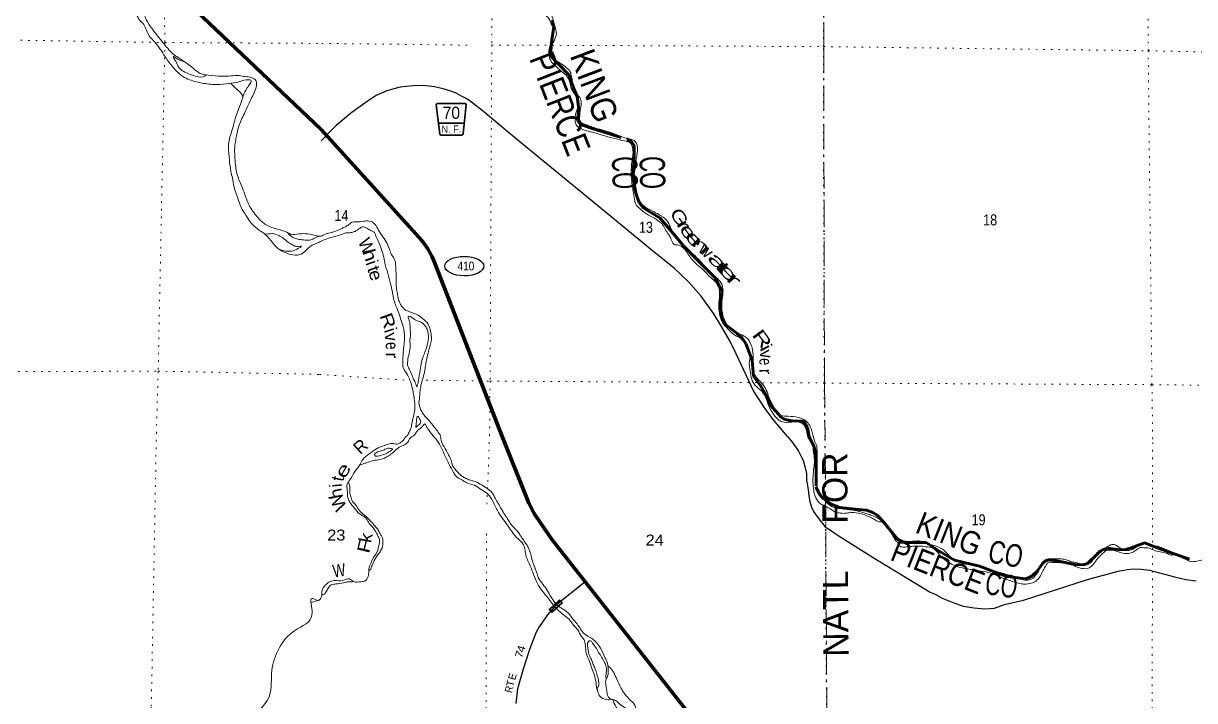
# Model space of a CAD drawing. Header units: feet. Extents: x -252966 to 4, y -183309 to 1368.
# Drawn here: x -161025 to -142467, y -141203 to -130465 of the extents above; entities that cross this region are included whole.
import ezdxf
from ezdxf.enums import TextEntityAlignment as Align

# ---------------------------------------------------------------- set-up
doc = ezdxf.new("R2010")
doc.units = ezdxf.units.FT
doc.header["$LTSCALE"] = 80
for name, pattern in [('DOT_DASHED', [7.7, 5, -1.2, 0.3, -1.2]), ('DOTTED', [1.5, 0.3, -1.2]), ('LONG_DASH_SHORT_DASH', [9.9, 6, -1.2, 1.5, -1.2])]:
    doc.linetypes.add(name, pattern=pattern)
for name, color, linetype, lineweight in [('11', 7, 'LONG_DASH_SHORT_DASH', 60), ('17', 7, 'Continuous', 25), ('23', 7, 'Continuous', 70), ('29', 7, 'Continuous', 25), ('30', 7, 'Continuous', 35), ('31', 7, 'Continuous', 13), ('39', 7, 'Continuous', 13), ('41', 7, 'Continuous', 13), ('44', 7, 'DOT_DASHED', 13), ('6', 7, 'DOTTED', 25), ('7', 7, 'DOTTED', 13)]:
    doc.layers.add(name, color=color, linetype=linetype, lineweight=lineweight)
doc.layers.add('12', color=7, linetype='Continuous')

msp = doc.modelspace()

# ---------------------------------------------------------------- linework, layer by layer
at = {"layer": '11'}
for points in [[(-152644.07, -130411.45), (-152618.13, -130512.2), (-152657.01, -130765.96), (-152673.66, -130979.48), (-152551.3, -131106.74), (-152378.78, -131286.51), (-152312.9, -131476.08), (-152250.94, -131625.33), (-152225.31, -131822.85), (-152243.88, -132002.11), (-152208.78, -132050.55), (-152165.63, -132076.87), (-152014.92, -132133.68), (-151456.18, -132302.4), (-151390.4, -132338.7), (-151345.81, -132399.41), (-151346.21, -132552.53), (-151365.16, -132876.86), (-151337.56, -133092.51), (-151306.02, -133205.83), (-151267.72, -133306.26), (-151198.87, -133388.1), (-151107.18, -133449.74), (-151107.18, -133449.74), (-150934.46, -133550.94), (-150776.05, -133738.74), (-150571.52, -133985.08), (-150328.8, -134235.56), (-150074, -134486.08), (-149959.92, -134703.98), (-149982.74, -134971.88), (-149966.63, -135098.22), (-149904.99, -135236.02), (-149716.3, -135383.6), (-149637.13, -135457.4), (-149575.91, -135543.14), (-149478.03, -135803.31), (-149456.57, -136057.23), (-149340.32, -136216.7), (-149272.25, -136335.76), (-149192.26, -136515.29), (-149019.79, -136711.18), (-148981.5, -136735.31), (-148930.6, -136751.4), (-148840.92, -136768.07), (-148682.03, -136772.53), (-148657.36, -136782.22), (-148641.29, -136799.64), (-148619.84, -136837.16), (-148593.86, -136899.69), (-148572.54, -137020.16)], [(-148572.54, -137020.16), (-148502.45, -137169.13), (-148476.87, -137244.96), (-148464.63, -137316.91), (-148465.72, -137815.96), (-148411.91, -137929.37), (-148352.88, -137996.19), (-148209.17, -138092.84), (-148088.8, -138143.73), (-147788.07, -138171.01)], [(-147788.07, -138171.01), (-147664.64, -138182.2), (-147563.57, -138218.89), (-147488.77, -138270.09), (-147408.88, -138355.82), (-147176.42, -138643.91), (-147092.15, -138684.67), (-147013.95, -138693.84), (-146722.25, -138698.78), (-146516.37, -138831.65), (-146270.37, -138977), (-145874.98, -139073.54), (-145456.07, -139230.68), (-145154.66, -139269.94), (-145096.28, -139255.83), (-145041.17, -139226.29), (-144954.2, -139147.18), (-144878.57, -139031.23), (-144828.59, -138986.01), (-144773.33, -138971.92), (-144624.62, -138989.51), (-144365.6, -139042.42), (-144248.93, -139050.01), (-144170.32, -139032.31), (-144001.67, -138871), (-143926.12, -138813.67), (-143843.83, -138784.05), (-143659.01, -138812.06), (-143561.99, -138809.73), (-143469.56, -138781.77), (-143259.48, -138701.37), (-142998.95, -138802.6), (-142455.63, -138993.19)]]:
    msp.add_lwpolyline(points, dxfattribs=at)
at = {"layer": '17'}
msp.add_ellipse((-154039.19, -134313.24), major_axis=(309.24, -1), ratio=0.500121, dxfattribs=at)
at = {"layer": '23'}
for points in [[(-164332.62, -124526.15), (-156306.06, -132148.68)], [(-156306.06, -132148.68), (-154754.97, -133859.05), (-154695.41, -133926.2), (-154618.66, -134038.73), (-154553.43, -134154.04), (-154518.61, -134238.46), (-153447.17, -136987.78)], [(-153447.17, -136987.78), (-153018.72, -138072.14), (-152932.11, -138237.58), (-152811.96, -138418.25), (-152647.35, -138651.32), (-148716.7, -143651.23)]]:
    msp.add_lwpolyline(points, dxfattribs=at)
at = {"layer": '29'}
for points in [[(-148913.01, -137017.93), (-149028.09, -136885.37), (-149143.3, -136743.59), (-149289.47, -136550.71), (-149456.11, -136288.86), (-149731.68, -135704.13), (-149829.26, -135496.33), (-149962.57, -135269.52), (-150082.43, -135069.23), (-150284.85, -134790.39), (-150488.45, -134561.87), (-150708.5, -134349.05), (-151059.49, -134064.56), (-151538.56, -133672.22), (-152102.33, -133207.31), (-153153.15, -132347.85), (-153728.59, -131866.55), (-153923.95, -131714.76), (-154010.99, -131656.24), (-154084.4, -131616.18), (-154165.75, -131571.9), (-154253.36, -131537.53), (-154371.1, -131502.43), (-154512.99, -131468.75), (-154687.34, -131448.37), (-154854.24, -131452.34), (-155053.74, -131475.65), (-155155.41, -131501.14), (-155264.87, -131534.84), (-155353.29, -131570.65), (-155432.7, -131609.37), (-155577.63, -131704.5), (-155760.09, -131837.09), (-155839.37, -131895.46), (-155941.84, -131979.55), (-156068.93, -132085.19), (-156165.66, -132181.5), (-156307.28, -132324.96)], [(-148913.01, -137017.93), (-148835.77, -137111.01), (-148741.74, -137248.9), (-148698.3, -137334.83), (-148668, -137392.16), (-148643.11, -137491.56), (-148618.61, -137603.02), (-148614.07, -137709.81), (-148590.75, -137857.45), (-148579.92, -137956.39), (-148562.8, -138047.5), (-148535.56, -138136.92), (-148503.59, -138204.36), (-148434.29, -138299.19), (-148384.29, -138369.24), (-148318.42, -138445.84), (-148218.07, -138513.52), (-148115.77, -138583.27), (-147518.67, -138958.98), (-146996.2, -139279.93), (-146656.96, -139484.21), (-146579.59, -139516.93), (-146465.04, -139581.05), (-146308.16, -139642.53), (-146135.21, -139704.54), (-145959.19, -139734.46), (-145796.65, -139745.83), (-145639.47, -139736.9), (-145478.64, -139677.79), (-145178.71, -139609.16), (-144162.31, -139282.35), (-143679.25, -139149.31), (-143537.62, -139123.78), (-143434.69, -139113.07), (-143314.27, -139121.04), (-143182.06, -139137.45), (-142785.27, -139243.02), (-142603.49, -139281.18), (-142443.36, -139304.54)], [(-152122.55, -139318.88), (-152498.31, -139620.55), (-152614.19, -139719.36), (-152722.82, -139842.56), (-152853.72, -140031.41), (-152898.27, -140117.52), (-153006.44, -140394.6), (-153107.08, -140703.16), (-153193.78, -141016.2), (-153221.53, -141248.68)]]:
    msp.add_lwpolyline(points, dxfattribs=at)
at = {"layer": '30'}
msp.add_line((-154442.53, -132046.55), (-154037.46, -132046.55), dxfattribs=at)
msp.add_lwpolyline([(-154396.68, -132237.1), (-154415.66, -132234.99), (-154426.9, -132215.3), (-154482.43, -131754.64), (-154476.81, -131743.39), (-154462.75, -131734.95), (-154021.35, -131736.36), (-154014.32, -131740.58), (-154007.29, -131756.05), (-154054.39, -132209.67), (-154063.53, -132228.66), (-154074.06, -132237.81)], close=True, dxfattribs=at)
at = {"layer": '31'}
for p, q in [((-152482.73, -139654.12), (-152650.13, -139807.8)), ((-152650.13, -139807.8), (-152696.23, -139757.58))]:
    msp.add_line(p, q, dxfattribs=at)
msp.add_lwpolyline([(-152696.23, -139757.58), (-152528.83, -139603.9), (-152482.73, -139654.12)], dxfattribs=at)
msp.add_lwpolyline([(-152684.92, -139758.06), (-152529.3, -139615.2), (-152494.03, -139653.63), (-152649.65, -139796.49)], close=True, dxfattribs=at)
at = {"layer": '39'}
msp.add_line((-156357.46, -139617.36), (-156464.39, -139645.25), dxfattribs=at)
for points in [[(-164193.3, -124603.8), (-164303.91, -124603.49), (-164420.03, -124576.89), (-164518.02, -124548.66), (-164564.26, -124547.69), (-164588.58, -124557.25), (-164550.37, -124656.72), (-164504.07, -124754.34), (-164464.57, -124890.09), (-164435.57, -125047.76), (-164358.61, -125220.54), (-164302.13, -125312.34), (-164201.23, -125395), (-164058.63, -125504.71), (-163928.82, -125650.41), (-163874.32, -125740.15), (-163807.91, -125838.2), (-163729.12, -125920.4), (-163638.59, -126018.95), (-163560.2, -126121.28), (-163499.46, -126201.08), (-163443.36, -126311), (-163394.96, -126404.64), (-163336.88, -126516.61), (-163267.23, -126652.99), (-163228.65, -126734.34), (-163187.85, -126805.68), (-163089.48, -126914.46), (-162997.31, -127031.18), (-162915.26, -127151.7), (-162795.39, -127291.15), (-162665.1, -127412.68), (-162584.78, -127519.08), (-162527.94, -127592.76), (-162397.61, -127712.29), (-162239.66, -127858.57), (-162102.02, -128014.5), (-161995.65, -128125.47), (-161928.67, -128195.33), (-161872.28, -128291.16), (-161778.18, -128411.94), (-161631.21, -128604.31), (-161519.79, -128763.71), (-161449.93, -128890.02), (-161348.47, -129045.19), (-161267.67, -129127.43), (-161126.29, -129297.53), (-160980.69, -129457.65), (-160874.07, -129556.54), (-160795.99, -129574.28), (-160668.8, -129550.77), (-160527.75, -129537.62), (-160282.19, -129528.68), (-160129.76, -129550), (-159899.49, -129601.14), (-159750.05, -129670.73), (-159605.04, -129760.36), (-159466.7, -129882.06), (-159385.74, -129956.25), (-159320.37, -130005.95), (-159232.46, -130134.66), (-159148.41, -130255.23), (-159107.61, -130326.56), (-159079.04, -130405.69), (-158989.28, -130542.49), (-158901.16, -130661.13), (-158804.97, -130777.93), (-158738.24, -130859.87), (-158655.51, -130946.18), (-158570.24, -131006.37), (-158445.24, -131091.55), (-158360.01, -131153.74), (-158215.36, -131261.49), (-158095.18, -131286.16), (-157880.31, -131302.75), (-157737.41, -131297.69), (-157606.56, -131292.38), (-157504.32, -131308.62), (-157410.07, -131322.68), (-157340.64, -131370.45), (-157341.03, -131489.25), (-157427.39, -131682.76), (-157511.51, -131864.24), (-157606.37, -132079.73), (-157652.37, -132266.03), (-157675.88, -132434.69), (-157670.1, -132646.24), (-157632.55, -132878.6), (-157554.02, -133073.56), (-157448.93, -133347.61), (-157321.95, -133533.51)], [(-163385.03, -126610.24), (-163304.76, -126718.65), (-163265.89, -126785.92), (-163189.68, -126896.25), (-163168.74, -126955.09), (-163118.79, -127070.92), (-163058.7, -127182.93), (-162963.19, -127333.94), (-162874.39, -127418.36), (-162705.82, -127536.68), (-162549.43, -127660.78), (-162379.09, -127791.21), (-162249.69, -127957.03), (-162089.73, -128103.36), (-161993.21, -128204.05), (-161950.2, -128265.36), (-161898.31, -128385.26), (-161790.75, -128536.52), (-161696.72, -128661.33), (-161622.48, -128769.61), (-161520.58, -128902.63), (-161446.33, -129010.92), (-161391.46, -129082.54), (-161318.34, -129146.5), (-161226.16, -129263.21), (-161135.51, -129355.73), (-161049.04, -129456.21), (-160962.13, -129534.55), (-160888.71, -129584.42), (-160811.2, -129630.35), (-160695.12, -129658.96), (-160581.73, -129621.07), (-160456.63, -129601.54), (-160297.73, -129600.84), (-160141.28, -129622.25), (-160003.08, -129651.33), (-159779.34, -129726.5), (-159600.22, -129820.87), (-159505.31, -129901.39), (-159444.61, -129983.21), (-159389.03, -130119.29), (-159325, -130235.41), (-159222.61, -130344.28), (-159158.18, -130440.28), (-159152.22, -130444.43), (-159055.24, -130621.65), (-158939.55, -130769.06), (-158837.64, -130902.09), (-158759.62, -131022.53), (-158636.14, -131182.19), (-158495.87, -131307.96), (-158286.36, -131390.89), (-158051.83, -131430.04), (-157963.41, -131433.91), (-157759.91, -131416.03), (-157626.77, -131396.67), (-157493.27, -131359.19), (-157422.99, -131364.7), (-157483.93, -131494.31), (-157566.32, -131689.92), (-157649.28, -131913.71), (-157716.44, -132151.92), (-157775.35, -132380.24), (-157769.95, -132511.25), (-157750.21, -132729.13), (-157708.32, -132945.47), (-157675.26, -133101.22), (-157627.72, -133237.13), (-157574.35, -133383.23), (-157498.51, -133511.69), (-157428.2, -133615.86), (-157347.4, -133698.1), (-157248.3, -133770.65), (-157186.87, -133816.24), (-157066.95, -133953.67), (-156978.23, -134042.12), (-156862.84, -134104.95), (-156716.73, -134140.24), (-156646.16, -134131.65), (-156568.79, -134084.94), (-156488.8, -134008.09), (-156407.45, -133963.48), (-156328.27, -133926.88), (-156318.27, -133921.32)], [(-156272.22, -127232.61), (-156259.82, -127237.34), (-156234.29, -127244.29), (-156177.14, -127262.04), (-156104.73, -127259.54), (-156056.29, -127250.48), (-156003.72, -127235.47), (-155949.43, -127234.59), (-155901.71, -127259.77), (-155860.94, -127329.12), (-155828.34, -127404.33), (-155796.02, -127493.65), (-155767.52, -127572.81), (-155729.47, -127676.35), (-155696.66, -127741.5), (-155619.31, -127791.47), (-155443.88, -127861.63), (-155316.04, -127900.57), (-155180.17, -127939.69), (-155113.95, -127945.1), (-155060.16, -127968.39), (-155026.3, -127983.2), (-155015.04, -128021.72), (-155020.44, -128088.08), (-155040.24, -128170.26), (-155059.42, -128222.23), (-155101.36, -128305.96), (-155119.24, -128392.2), (-155120.71, -128462.68), (-155111.96, -128525.31), (-155085.26, -128594.36), (-155056.25, -128649.36), (-155006.65, -128680.62), (-154912.59, -128700.73), (-154846.33, -128704.13), (-154784.46, -128725.57), (-154731.05, -128766.98), (-154655.96, -128828.99), (-154534.82, -128900.03), (-154374.54, -128925.55), (-154278.69, -128955.77), (-154189.07, -128995.92), (-154154.04, -129051.05), (-154144.08, -129151.98), (-154163.3, -129302.66), (-154214.7, -129357.99), (-154276.02, -129407.06), (-154325.21, -129452.36), (-154345.85, -129478.12), (-154357.07, -129534.29), (-154326.01, -129587.31), (-154275.49, -129670.97), (-154191.36, -129781.51), (-154109.27, -129894.03), (-154034.81, -129986.25), (-153963.74, -130048.17), (-153886.34, -130096.13), (-153748.71, -130147.37), (-153642.47, -130161.68), (-153497.85, -130166.73), (-153381.23, -130165.15), (-153312.88, -130164.57), (-153174.49, -130179.56), (-153054.48, -130208.27), (-152980.65, -130233.99), (-152882.86, -130268.28), (-152775.41, -130320.89), (-152702.33, -130382.86), (-152671.52, -130447.97), (-152627.28, -130543.58), (-152620.92, -130624.29), (-152649.39, -130736.5), (-152685.52, -130830.43), (-152699.33, -130914.74), (-152691.18, -131005.56), (-152636.85, -131099.37), (-152573.72, -131157.1), (-152479.04, -131243.7), (-152417.85, -131297.36), (-152367.62, -131395.1), (-152351.17, -131474.01), (-152320.32, -131537.11), (-152250.21, -131645.35), (-152232.64, -131766.58), (-152269.35, -131888.7), (-152283.84, -132005.23), (-152265.17, -132074.11), (-152203.97, -132127.77), (-152132.23, -132157.48), (-152008.29, -132190.3), (-151764.54, -132261.89), (-151584.6, -132307.98), (-151472.58, -132334.5)], [(-156271.92, -127178.53), (-156255.48, -127186.42), (-156202, -127201.09), (-156145.79, -127204.28), (-156099.37, -127195.19), (-156064.96, -127183.82), (-156024.4, -127166.54), (-155985.76, -127145.19), (-155949.3, -127131.86), (-155907.57, -127154.89), (-155872.28, -127197.94), (-155846.83, -127230.7), (-155821.38, -127263.47), (-155804.26, -127310.16), (-155793.17, -127356.73), (-155768.56, -127429.76), (-155747.97, -127502.72), (-155717.33, -127575.88), (-155693.98, -127612.63), (-155656.68, -127655.72), (-155620.93, -127676.61), (-155563.04, -127695.96), (-155525.2, -127712.87), (-155451.62, -127750.67), (-155363.97, -127788.77), (-155277.99, -127810.72), (-155196.11, -127836.61), (-155122.44, -127870.39), (-155032.66, -127902.49), (-154990.63, -127911.43), (-154949.11, -127944.54), (-154928.94, -128037.62), (-154934.55, -128114.06), (-154951.96, -128178.15), (-154993.82, -128257.85), (-155010.9, -128305.84), (-155044.77, -128387.72), (-155056.33, -128460), (-155055.57, -128520.45), (-155032.3, -128561.23), (-155004.72, -128588), (-154949.01, -128615.35), (-154848.92, -128635.58), (-154784.88, -128649.02), (-154734.98, -128666.18), (-154654.07, -128738.38), (-154580.69, -128786.26), (-154471.11, -128832.87), (-154341.14, -128865.82), (-154261.27, -128891.67), (-154195.22, -128905.14), (-154145.62, -128936.4), (-154100.71, -128999.79), (-154084.09, -129070.65), (-154083.88, -129157.27), (-154080.04, -129262.11), (-154107.54, -129328.01), (-154158.53, -129363.2), (-154215.71, -129406.31), (-154256.94, -129455.81), (-154285.91, -129495.49), (-154296.46, -129519.44), (-154277.33, -129566.18), (-154169.75, -129709.45), (-154071.85, -129834.38), (-153989.39, -129928.78), (-153898.1, -129985.09), (-153820.75, -130035.06), (-153719.32, -130087.55), (-153569.18, -130116.89), (-153430.25, -130105.7), (-153345.61, -130095.39), (-153268.92, -130080.89), (-153161.64, -130141.56), (-153055.07, -130139.77), (-152897.72, -130209.55), (-152823.63, -130223.19), (-152741.93, -130257.13), (-152657.21, -130339.49), (-152613.89, -130479.4), (-152593.04, -130540.27), (-152583.38, -130655.3), (-152629.93, -130767.13), (-152655.97, -130859.25), (-152647.89, -130954.1), (-152619.22, -131025.21), (-152518.13, -131093.8), (-152436.93, -131151.91), (-152365.98, -131219.88), (-152345.22, -131284.78), (-152326.97, -131373.8), (-152277.67, -131515.85)], [(-158132.42, -131283.4), (-158143.64, -131295.21), (-158296.59, -131300.06), (-158442.38, -131248.67), (-158535.78, -131192.35), (-158578.87, -131135.06), (-158609.65, -131065.95), (-158644.7, -131008.83), (-158648.36, -130990.63), (-158606.59, -131013.66), (-158542.9, -131047.21), (-158481.43, -131066.25)], [(-157740.43, -131413.63), (-157672.75, -131482.29), (-157579.96, -131568.81), (-157548.85, -131621.82), (-157544.25, -131637.12)], [(-152277.67, -131515.85), (-152250.96, -131584.9), (-152196.3, -131662.59), (-152185.75, -131735.34), (-152202.12, -131845.79), (-152209.83, -131926.21), (-152205.77, -132020.97), (-152146.21, -132056.47), (-151960.69, -132124.82), (-151686.98, -132205.1), (-151475.59, -132286.09), (-151389.62, -132308.04), (-151335.83, -132331.33), (-151296.61, -132475.18), (-151320.52, -132657.99), (-151334.88, -132768.49), (-151345.52, -132893.16), (-151335.31, -132982.01), (-151308.14, -133125.61), (-151249.34, -133294.04), (-151194.42, -133359.66), (-151057.42, -133441.1), (-150956.04, -133495.6), (-150833.27, -133584.8), (-150771.28, -133696.9), (-150695.9, -133841.5), (-150532.65, -134014.15), (-150296.12, -134238.69), (-150123.08, -134423.62), (-150026.43, -134512.27), (-149954.1, -134610.48), (-149940.67, -134737.68), (-149957.63, -134876.32), (-149949.39, -135059.81), (-149915.82, -135185.41), (-149815.86, -135308.37), (-149664.88, -135394.14), (-149547.85, -135469.11), (-149508.92, -135530.36), (-149478.37, -135607.56), (-149461.38, -135756.98), (-149463.72, -135869.74), (-149461.51, -135956.41), (-149411.7, -136074.3), (-149338.99, -136154.39), (-149253.15, -136279.07), (-149211.25, -136390.74), (-149140.01, -136541.31), (-149089.61, -136631), (-149018.29, -136680.85), (-148906.02, -136695.29), (-148747.59, -136712.72), (-148649.89, -136751.03), (-148590.7, -136804.65), (-148546.13, -136884.15), (-148521.73, -136967.25), (-148510.55, -137009.79), (-148506.6, -137020.69)], [(-151472.58, -132334.5), (-151420.68, -132351.71), (-151377.9, -132421.1), (-151366.31, -132540.19), (-151380.46, -132640.62), (-151390.8, -132751.2), (-151393.19, -132865.97), (-151382.06, -133007.22), (-151365.91, -133100.22), (-151346.28, -133219.49), (-151308.82, -133351.21), (-151239.84, -133417.12), (-151121.09, -133506.24), (-150991.83, -133573.41), (-150910.79, -133639.58), (-150813.56, -133796.73), (-150776.52, -133851.9), (-150741.99, -133931.19), (-150700.72, -133976.37), (-150662.54, -133977.17), (-150576.94, -134017.24), (-150508.25, -134097.25), (-150451.75, -134183.04), (-150353.38, -134285.83), (-150242.84, -134382.83), (-150156.23, -134471.27), (-150053.72, -134568.1), (-150007.22, -134651.67), (-150001.33, -134851.23), (-150000.95, -135026.49), (-149967.64, -135164.18), (-149930.85, -135231.43), (-149858.14, -135311.52), (-149751.61, -135408.43), (-149656.26, -135462.81), (-149576.02, -135567.23), (-149511.9, -135673.33), (-149521.11, -135826.23), (-149515.46, -135941.18), (-149492.19, -136078.65), (-149448.12, -136182.31), (-149355.45, -136268.86), (-149259.76, -136403.83), (-149208.41, -136543.9), (-149150.23, -136645.85), (-149069.82, -136742.21), (-148996.27, -136782.03), (-148879.82, -136788.51), (-148751.11, -136785.16), (-148675.38, -136816.97), (-148619.09, -136912.83), (-148608.25, -136971.48), (-148595.68, -137020.04)], [(-157321.95, -133533.51), (-157199.54, -133646.83), (-157068.03, -133707.99), (-156852.2, -133776.95), (-156790.4, -133804.42), (-156655.62, -133803.22), (-156518.83, -133802.06), (-156390.65, -133828.92), (-156328.53, -133840.29), (-156317.69, -133839.79)], [(-156317.69, -133839.79), (-156306.71, -133837.05), (-156249.15, -133809.54), (-156166.22, -133785.1), (-156079.24, -133758.72), (-155975.8, -133714.56), (-155921.01, -133689.52), (-155867.97, -133652.36), (-155808.95, -133617.34), (-155712.34, -133611.31), (-155609.58, -133599.36), (-155521.25, -133605.25), (-155449.93, -133655.09), (-155399.49, -133742.77), (-155327.37, -133851.05), (-155261.2, -133955.18), (-155221.14, -134058.76), (-155184.69, -134142.12), (-155140.02, -134217.59), (-155127.59, -134296.41), (-155120.15, -134421.47), (-155117.43, -134580.66), (-155111.58, -134685.54), (-155095.25, -134770.49), (-155078.85, -134851.41), (-155048.13, -134920.55), (-155015.02, -134971.61), (-154951.69, -135019.27), (-154865.96, -135053.3), (-154770.31, -135093.58), (-154695.05, -135147.54), (-154645.7, -135190.88), (-154604.68, -135248.14), (-154585.56, -135294.88), (-154565.47, -135391.99), (-154559.36, -135484.79), (-154579.16, -135566.96), (-154605.28, -135663.11), (-154633.83, -135779.35), (-154649.83, -135871.68), (-154663.64, -135955.99), (-154692.45, -136084.32), (-154725.06, -136202.48), (-154739.04, -136294.86), (-154747.08, -136391.38), (-154755.46, -136504.02), (-154711.59, -136617.75), (-154662.91, -136693.3), (-154582.26, -136777.59), (-154525.54, -136853.31), (-154464.76, -136927.11), (-154435.5, -136970.03), (-154424.83, -136981.18)], [(-157208.28, -133800.07), (-157200.66, -133801.86), (-157081.92, -133798.31), (-156979.92, -133826.63), (-156902.44, -133874.56), (-156823.28, -133938.65), (-156753.77, -133982.39), (-156697.84, -134001.69), (-156617.31, -133997.34), (-156692.67, -134044.08), (-156803.97, -134078), (-156896.33, -134070.02), (-156964.32, -134050.47), (-156971.85, -134047.66)], [(-156841.93, -133781.51), (-156800.86, -133824.34), (-156717.4, -133874.42), (-156635.3, -133892.25), (-156534.94, -133902.41), (-156452.22, -133890.05), (-156401.44, -133864.94), (-156356.8, -133845.74), (-156346.95, -133839)], [(-156320.14, -133922.36), (-156273.18, -133901.71), (-156159.74, -133859.77), (-156048.64, -133833.9), (-155971.66, -133805.3), (-155917.04, -133788.31), (-155838.51, -133781.9), (-155777.9, -133767.06), (-155735.2, -133743.78), (-155696.4, -133714.38), (-155669.86, -133694.79), (-155641.64, -133691.36), (-155567.89, -133721.11), (-155500.29, -133756.77), (-155460.61, -133781.78), (-155443.36, -133822.43), (-155403.1, -133915.94), (-155363.04, -134019.52), (-155323.36, -134141.22), (-155297.83, -134266.65), (-155248.99, -134430.85), (-155208.14, -134592.86), (-155176.96, -134736.54), (-155153.23, -134851.87), (-155121, -134945.21), (-155037.38, -135176.61), (-154988.99, -135362.96), (-154990.59, -135536.17), (-155008.55, -135723.14), (-155013.29, -135853.98), (-155012.33, -135904.36), (-154940.71, -136036.8), (-154900.36, -136126.28), (-154868.22, -136223.65), (-154831.97, -136413.77), (-154821.14, -136569.11), (-154848.22, -136711.57), (-154870.41, -136811.83), (-154886.2, -136894.09), (-154913.41, -136945.9), (-154926.34, -136977.8)], [(-154888.78, -135377.15), (-154898.95, -135286.28), (-154899.87, -135233.89), (-154907.03, -135191.43), (-154916.36, -135156.99), (-154924.1, -135142.73), (-154927.45, -135110.43), (-154847.8, -135146.34), (-154766.26, -135188.35), (-154730.3, -135199.17), (-154684.72, -135230.35), (-154643.61, -135283.59), (-154618.75, -135344.54), (-154608.08, -135411.24), (-154611.98, -135501.81), (-154629.68, -135580), (-154661.88, -135678.04), (-154697.84, -135763.9), (-154720.07, -135866.17), (-154744.94, -135998.61), (-154756.28, -136060.82), (-154765.7, -136127.1), (-154770.39, -136159.23), (-154783.28, -136199.25), (-154785.88, -136227.4), (-154814.68, -136162.33), (-154849.38, -136091.09), (-154870.35, -136036.26), (-154893.53, -135991.46), (-154906.72, -135948.88), (-154924.21, -135920.31), (-154933.84, -135899.96), (-154936.98, -135857.59), (-154931.41, -135783.17), (-154904.91, -135668.91), (-154896.49, -135554.26), (-154900.97, -135479.63), (-154889.41, -135407.35), (-154888.78, -135377.15)], [(-154797.24, -136784.68), (-154794.73, -136748.95), (-154790, -136714.81), (-154787.7, -136700.76), (-154771.58, -136699.08), (-154748.18, -136733.82), (-154732.74, -136764.36), (-154731.36, -136794.6), (-154748.02, -136822.46), (-154774.52, -136840.03), (-154790.97, -136857.81), (-154807.38, -136873.59), (-154804.95, -136853.49), (-154802.23, -136819.3), (-154797.24, -136784.68)], [(-154817.82, -136978.52), (-154802.98, -136952.24), (-154767.95, -136910.67), (-154723.03, -136877.37), (-154685.98, -136835.84), (-154665.43, -136814.12), (-154641.99, -136846.84), (-154616.79, -136891.69), (-154595.32, -136922.36), (-154571.84, -136953.07), (-154552.29, -136979.66), (-154551.99, -136980.29)], [(-154926.34, -136977.8), (-154931.61, -136986.61), (-154974.81, -137030.85), (-155006.16, -137076.33), (-155043.18, -137107.59), (-155086.08, -137132.66), (-155164.44, -137128.64), (-155320.2, -137160.89), (-155428.11, -137210.46), (-155544.83, -137289.99), (-155647.74, -137379.94), (-155694.2, -137465.29), (-155779.63, -137579.83), (-155828.15, -137667.13), (-155863.62, -137716.54), (-155890.79, -137756.09), (-155893.58, -137864.69), (-155882.55, -137983.71), (-155856.11, -138050.79), (-155778.21, -138151.38), (-155696.08, -138244.04), (-155603.02, -138302.76), (-155558.64, -138376.34), (-155494.09, -138448.42), (-155451.4, -138509.88), (-155411.04, -138583.35), (-155382.48, -138646.47), (-155395.11, -138746.77), (-155408.98, -138816.85), (-155493.18, -138961.6), (-155525.36, -139039.27), (-155544.59, -139083.05), (-155550.31, -139149.31), (-155564.54, -139233.47), (-155612.7, -139306.7), (-155673.33, -139317.23), (-155794.03, -139316.16), (-155857.34, -139274.3), (-155964.57, -139297.72), (-156101.46, -139300.27), (-156186.63, -139326.27), (-156235.97, -139367.27), (-156295.01, -139472.42), (-156296.61, -139534.76), (-156338.73, -139608.15), (-156357.46, -139617.36)], [(-154817.82, -136978.52), (-154821.56, -136983.2), (-154892.48, -137036.97), (-154936.56, -137108.3), (-154983.79, -137145.33), (-155034.73, -137170.19), (-155081.59, -137193.14), (-155147.49, -137251.83), (-155200.95, -137296.75), (-155276.64, -137345.13), (-155378.15, -137380.78), (-155481.22, -137398.27), (-155586.7, -137431.81), (-155643.52, -137450.48), (-155682.13, -137465.59), (-155693.62, -137464.48)], [(-154551.99, -136980.29), (-154549.03, -136985.52), (-154500.29, -137042.96), (-154414.97, -137167.89), (-154355.84, -137294.17), (-154294.8, -137424.52), (-154225.72, -137555.07), (-154151.95, -137659.59), (-154068.73, -137710.01), (-153985.37, -137754.39), (-153879.63, -137789.29), (-153770.69, -137856.47), (-153663.92, -137929.62), (-153588.29, -138040.22), (-153544.37, -138131.9), (-153480.91, -138246.21), (-153397.39, -138363.05), (-153311.97, -138483.96), (-153247.83, -138572.13), (-153167.46, -138654.68), (-153108.69, -138716.55), (-153078.53, -138795.8), (-153064.87, -138890.73), (-153015.85, -139018.77), (-152940.12, -139203.83), (-152879.44, -139348.25), (-152800.05, -139469.01), (-152700.55, -139590.28), (-152622.75, -139694.9), (-152554.08, -139763.06), (-152471.54, -139839.62), (-152378.9, -139914.43), (-152302.91, -140010.95), (-152240.37, -140082.98), (-152182.63, -140185.08), (-152139.74, -140238.49), (-152121.65, -140317.44), (-152115.46, -140390.04), (-152103.19, -140460.79), (-152054.01, -140582.79), (-152018.65, -140694.37), (-151977.15, -140802.09), (-151953.54, -140901.3), (-151945.55, -140982), (-151927.15, -141048.88), (-151893.07, -141132.25), (-151781, -141187.73), (-151702.85, -141186.62), (-151683.23, -141186.26)], [(-154424.83, -136981.18), (-154420.79, -136988.35), (-154406.56, -137075.53), (-154339.65, -137212.07), (-154274.38, -137334.48), (-154242.06, -137407.75), (-154223.76, -137478.65), (-154192.72, -137523.72), (-154151.63, -137569.04), (-154081, -137639.26), (-154031.51, -137670.71), (-153965.88, -137700.56), (-153866.02, -137729.27), (-153760.79, -137784.27), (-153655.98, -137855.37), (-153579.42, -137929.77), (-153550.81, -137990.87), (-153500.7, -138076.67), (-153450.69, -138166.49), (-153410.17, -138233.93), (-153352.02, -138319.94), (-153313.51, -138387.33), (-153237.31, -138475.8), (-153190.29, -138525.3), (-153151.53, -138582.64), (-153103.12, -138656.32), (-153052.65, -138728.04), (-153023.78, -138779.09), (-152999.19, -138840.09), (-152973.41, -138933.31), (-152943.87, -139036.7), (-152898.56, -139152.56), (-152872.42, -139231.71), (-152812.72, -139335.87), (-152742.61, -139426.2), (-152680.9, -139530.41), (-152618.93, -139624.56), (-152522.78, -139719.58), (-152441.69, -139773.98), (-152378.69, -139827.9), (-152324.2, -139899.73), (-152251.97, -139986.09), (-152195.83, -140072.05), (-152131.38, -140148.15), (-152083.9, -140179.55), (-152006.62, -140225.79), (-151945.63, -140279.67), (-151879.59, -140371.91), (-151810.92, -140518.56), (-151784.06, -140569.55), (-151767.31, -140622.3), (-151758.75, -140680.88), (-151758.08, -140733.22), (-151761.49, -140787.47), (-151781.08, -140845.33), (-151796.35, -140891.22), (-151792.53, -140977.85), (-151778.67, -141064.74), (-151760.37, -141135.64), (-151723.2, -141176.84), (-151663.24, -141192.45), (-151603.85, -141230.19), (-151517.18, -141302.83), (-151453.87, -141344.7), (-151404.43, -141378.16), (-151314.47, -141400.58), (-151246.62, -141422.43), (-151136.6, -141447.37), (-151058.95, -141479.54), (-150995.85, -141529.45), (-150893.83, -141630.66), (-150798.19, -141745.79), (-150742.1, -141833.76), (-150686.32, -141933.79), (-150642.61, -142033.51), (-150596.26, -142109.15), (-150533.52, -142173.14), (-150425.71, -142206.07), (-150298.89, -142281.75), (-150235.99, -142339.71), (-150172.22, -142441.95), (-150097.78, -142598.81), (-150037.05, -142741.22), (-149993.49, -142846.98), (-149931.78, -142951.19), (-149866.97, -143013.21), (-149789.49, -143051.41), (-149718.39, -143103.54), (-149652.76, -143211.87), (-149586.93, -143312.15), (-149519.45, -143426.57), (-149457.63, -143526.75)], [(-148595.68, -137020.04), (-148594.06, -137024.25), (-148559.6, -137073.77), (-148517.22, -137147.29), (-148510.73, -137207.83), (-148495.68, -137326.95), (-148490.27, -137429.72), (-148503.16, -137540.07), (-148509.71, -137638.51), (-148515.75, -137716.84), (-148504.77, -137837.86), (-148494.51, -137908.56), (-148453.01, -138016.28), (-148406.2, -138073.82), (-148350.68, -138105.42), (-148271.23, -138145.68), (-148221.58, -138171.1), (-148164.3, -138212.81), (-148100.27, -138226.51), (-148036.08, -138234.19), (-147983.65, -138229.49), (-147892.91, -138221.74), (-147766.55, -138237.04), (-147623.02, -138289), (-147553.47, -138322.97), (-147487.99, -138358.85), (-147435.92, -138368.23), (-147401.64, -138365.08), (-147393.02, -138366.38)], [(-148506.6, -137020.69), (-148503.81, -137027.58), (-148483.81, -137099.85), (-148460.72, -137140.69), (-148451.95, -137191.22), (-148448.04, -137273.83), (-148450.15, -137356.28), (-148458.04, -137428.53), (-148456.71, -137533.21), (-148454.75, -137613.75), (-148451.46, -137720.49), (-148447.85, -137815.17), (-148443.11, -137865.6), (-148422.23, -137914.43), (-148397.07, -137953.31), (-148351.91, -137996.72), (-148297.21, -138060.5), (-148230.19, -138114.53), (-148158.63, -138148.55), (-148082.43, -138158.55), (-147974.16, -138173.38), (-147847.8, -138188.68), (-147727.88, -138219.91), (-147656.01, -138241.87), (-147582.23, -138267.9), (-147486.75, -138310.59), (-147397.51, -138361.16), (-147353.12, -138434.74), (-147242.64, -138598.55), (-147200.27, -138672.08), (-147160.72, -138699.25), (-147088.49, -138707.13), (-147001.41, -138685.2), (-146912.63, -138675.39), (-146807.97, -138674.04), (-146686.3, -138715.38), (-146544.63, -138761.25), (-146461.21, -138803.63), (-146366.92, -138892.57), (-146286.23, -138963.04), (-146204.67, -138999.34), (-146093, -139038.41), (-146010.56, -139040.51), (-145902.45, -139061.38), (-145766.55, -139097.05), (-145631.01, -139146.79), (-145517.23, -139181.89), (-145397.41, -139217.15), (-145305.74, -139251.68), (-145223.92, -139277.92), (-145129.73, -139292.4), (-145046.78, -139274.39), (-144976.55, -139203.73), (-144909.27, -139090.74), (-144866.84, -139005.29), (-144833.79, -138971.93), (-144770.99, -138955.42), (-144658.29, -138954.27), (-144555.79, -138958.89), (-144483.82, -138976.83), (-144418.04, -139000.64), (-144327.97, -139019.04), (-144254.09, -139041.05), (-144195.83, -139044.55), (-144110.5, -139012.51), (-144049.51, -138909.42), (-144001.66, -138848.26), (-143915.82, -138796.12), (-143824.1, -138750.16), (-143763.16, -138727.56), (-143665.67, -138770.3), (-143550.39, -138825.56), (-143473.62, -138813.43), (-143410.46, -138782.85), (-143362.92, -138733.75), (-143330.39, -138720.49), (-143203.82, -138727.75), (-143051.63, -138755.78), (-142946.04, -138796.71), (-142832.67, -138847.9), (-142759.51, -138898.06), (-142644.08, -138947.29), (-142522.67, -138998.69), (-142429.92, -138990.99), (-142335, -138977.31), (-142208.74, -138996.63), (-142076.5, -139018.12), (-141932.19, -139039.91), (-141787.16, -139033.55), (-141679.72, -139002.08), (-141624.86, -138981.34), (-141499.02, -139016.75)], [(-155297.51, -137217.82), (-155260.96, -137204.67), (-155206.62, -137204.04), (-155178.62, -137210.79), (-155232.19, -137259.73), (-155315.77, -137301.87), (-155406.92, -137325.71), (-155445.17, -137326.75), (-155460.8, -137308.24), (-155443.94, -137278.48), (-155378.77, -137247.95), (-155344.38, -137240.77), (-155297.51, -137217.82)], [(-155879.84, -137738.49), (-155863.06, -137772.9), (-155852.95, -137849.63), (-155852.7, -137918.06), (-155837.8, -137964.72), (-155809.65, -138043.92), (-155770.52, -138087.18), (-155716.24, -138167.05), (-155643.8, -138245.37), (-155578.74, -138297.34), (-155533.68, -138344.78), (-155490.58, -138390.15), (-155451.56, -138437.43), (-155404.8, -138496.98), (-155374.12, -138556.12), (-155345.05, -138599.12), (-155327.21, -138688.13), (-155341.75, -138784.35), (-155373.46, -138843.91), (-155413.06, -138897.24), (-155480.45, -139014.25), (-155499.73, -139060.04), (-155516.85, -139099.85), (-155527.68, -139129.76), (-155549.37, -139134.6)], [(-147168.75, -138695.98), (-147168.72, -138697.03), (-147145.83, -138745.91), (-147088.08, -138769.52), (-147015.49, -138763.32), (-146930.78, -138755.42), (-146842.16, -138751.65), (-146717.7, -138762.87), (-146627.63, -138781.27), (-146562.42, -138827.21), (-146503.8, -138895.11), (-146425.23, -138969.56), (-146336.19, -139028.18), (-146220.86, -139081.43), (-146126.88, -139103.95), (-146042.74, -139118.17), (-145948.55, -139132.65), (-145814.29, -139154.19), (-145646.48, -139200.73), (-145562.96, -139239.08), (-145413.4, -139291.2), (-145321.68, -139323.72), (-145233.77, -139348.1), (-145159.53, -139356.03), (-145054.51, -139340.6), (-144981.25, -139308.26), (-144910.67, -139223.53), (-144864.16, -139136.17), (-144819.87, -139056.8), (-144784.55, -139013.43), (-144738.2, -139010.59), (-144661.85, -139014.55), (-144521.2, -139022.16), (-144429.12, -139040.61), (-144329.67, -139085.41), (-144253.78, -139107.47), (-144138.86, -139098.32), (-144070.96, -139039.68), (-144006.36, -138952.79), (-143923.81, -138872.38), (-143876.43, -138829.32), (-143819.82, -138818.69), (-143675.57, -138842.49), (-143533.48, -138872.28), (-143454.54, -138854.17), (-143385.05, -138811.67), (-143321.73, -138775.05), (-143271.52, -138778.34), (-143207.17, -138779.98), (-143113.6, -138818.59), (-143011.67, -138845.34), (-142917.69, -138867.86), (-142877.73, -138878.95), (-142821.85, -138896.47), (-142780.1, -138886.09)], [(-155798.2, -139315.3), (-155820.27, -139319.51), (-155882.7, -139321.95), (-155953.44, -139334.23), (-156070.63, -139353.38), (-156147.45, -139367.51), (-156195.09, -139420.63), (-156232.93, -139484.07), (-156266.08, -139521.46), (-156295.32, -139528.63)], [(-156357.46, -139617.36), (-156450.3, -139585.97), (-156449.49, -139816.34), (-156728.51, -140094.86), (-156973.39, -140373.86), (-157088.74, -140724.79), (-157126.5, -141128.89), (-157339.2, -141404.33), (-157780.61, -141950.99), (-157834.52, -142360.87), (-157922.87, -142792.3), (-157990.28, -143017.71), (-158011.92, -143273.8), (-158178.72, -143425.7), (-158320.14, -143485.81), (-158443.26, -143530.15)], [(-151788.88, -140868.61), (-151794.85, -140832.9), (-151791.29, -140772.62), (-151787.32, -140696.25), (-151794.22, -140651.8), (-151826.55, -140578.53), (-151876.6, -140490.72), (-151923.11, -140421.11), (-151973.22, -140335.31), (-151998.63, -140306.49), (-152025.59, -140259.52), (-152051.58, -140252.82), (-152063.85, -140260.55), (-152084.73, -140290.21), (-152084.06, -140342.55), (-152075.61, -140405.15), (-152059.37, -140478.01), (-152025.09, -140553.34), (-152002.56, -140616.3), (-151972.04, -140681.47), (-151942.09, -140768.77), (-151927.4, -140823.48), (-151912.55, -140872.16), (-151907.71, -140918.57), (-151906.83, -140962.86), (-151915.34, -140980.76), (-151928.02, -141004.58), (-151934.53, -141025.12)], [(-151761.13, -140656.68), (-151734.47, -140675.46), (-151670.23, -140759.61), (-151622.65, -140865.47), (-151555.68, -140999.99), (-151501.71, -141091.93), (-151449.02, -141155.66), (-151380.3, -141221.81), (-151358.7, -141242.48), (-151324.15, -141307.76), (-151307.61, -141368.55), (-151300.96, -141404.89)], [(-151683.23, -141186.26), (-151633.96, -141305.89), (-151549.61, -141390.55), (-151424.28, -141446.07), (-151282.25, -141477.87), (-151179.6, -141476.46), (-151087.88, -141508.99), (-150969.3, -141592.51), (-150863.2, -141691.81), (-150797.68, -141804.17), (-150730.35, -141924.62), (-150678.69, -142028.57), (-150633.28, -142140.41), (-150562.65, -142210.63), (-150453.61, -142273.78), (-150342.35, -142328.94), (-150254.09, -142417.73), (-150166.29, -142524.61), (-150102.47, -142703.33), (-150054.32, -142787.07), (-149977.92, -142945.99), (-149913.84, -143036.17), (-149807.53, -143127.42), (-149716.59, -143190.11), (-149662.2, -143265.96), (-149606.47, -143368), (-149520.69, -143474.84), (-149451.14, -143587.29), (-149380.61, -143661.54), (-149343.55, -143706.76), (-149323.18, -143775.7), (-149320.4, -143902.55), (-149311.33, -144019.5), (-149287.67, -144116.7), (-149252.21, -144224.26), (-149234.37, -144313.26), (-149243.19, -144421.71), (-149255.26, -144499.88), (-149315.84, -144586.88), (-149364.87, -144694.3), (-149374.93, -144772.53), (-149356.32, -144909.84), (-149336.53, -145000.91), (-149268.95, -145189.78), (-149211.98, -145322.04), (-149165.17, -145458.07), (-149141.72, -145563.31), (-149163.33, -145699.6), (-149234.68, -145814.5), (-149249.74, -145930.84), (-149260.58, -146117.71), (-149255.43, -146309.02), (-149230.58, -146438.45), (-149160.57, -146532.81), (-148969.82, -146704.7), (-148844.64, -146844.74), (-148758.76, -146947.55), (-148655.49, -147000.49), (-148492.89, -147171.67), (-148391.84, -147311.09), (-148328.74, -147439.48), (-148291.68, -147563.19), (-148336.17, -147650.6), (-148447.13, -147740.34), (-148519.93, -147833.06), (-148539.42, -147965.38), (-148517, -148110.85), (-148489.93, -148232.28), (-148446.79, -148354.13), (-148432.98, -148521.51), (-148404.37, -148661.09), (-148350.03, -148817.43), (-148307.55, -148886.94), (-148272.19, -148998.52), (-148313.64, -149124.25), (-148446.25, -149195.32), (-148579.58, -149294.55), (-148601.85, -149378.51), (-148585, -149505.72), (-148498.59, -149588.42), (-148392.39, -149683.7), (-148314.75, -149794.35), (-148325.58, -149981.22), (-148395.91, -150134.38), (-148412.62, -150236.59), (-148414.79, -150321.06), (-148380.61, -150400.41)]]:
    msp.add_spline(points, degree=3, dxfattribs=at)
at = {"layer": '44'}
for points in [[(-156259.72, -125412.44), (-153578.94, -125469.32), (-153545.07, -120174.02), (-148254.62, -120180.32), (-148310, -125543.66), (-148343.75, -130832.93), (-148332.2, -136167.46), (-148320.03, -137021.81)], [(-156442.13, -151933.57), (-153665.77, -151951.97), (-148397.73, -151929.4), (-148315.36, -146683.16), (-148294.19, -141391.09), (-148320.03, -137021.81)]]:
    msp.add_lwpolyline(points, dxfattribs=at)
at = {"layer": '6'}
for points in [[(-148320.03, -137021.81), (-148332.2, -136167.46), (-148343.75, -130832.93), (-148310, -125543.66), (-148254.62, -120180.32), (-148240.08, -119052.32)], [(-148397.73, -151929.4), (-148315.36, -146683.16), (-148294.19, -141391.09), (-148320.03, -137021.81)]]:
    msp.add_lwpolyline(points, dxfattribs=at)
at = {"layer": '7'}
for p, q in [((-156296.66, -130782.17), (-153967.53, -130809.56)), ((-156332.76, -136031.07), (-154926.44, -136123.72)), ((-153637.82, -136986.49), (-153681.51, -138144.5))]:
    msp.add_line(p, q, dxfattribs=at)
for points in [[(-153295.18, -91168.88), (-153265.39, -94094.64), (-153260.5, -94245.82), (-153325.64, -99498.17), (-153262.09, -103107.4), (-153224.25, -104282.63), (-153237.23, -104520.06), (-153483.57, -109593.35), (-153582.41, -114919.52), (-153545.07, -120174.02), (-153578.94, -125469.32), (-153603.65, -130807.12), (-153630.2, -136136.83), (-153637.82, -136986.49)], [(-143130.7, -137055.07), (-143142.67, -136193.8), (-143201.26, -130898.57), (-143236.17, -125623.98), (-143226.33, -124314.4)], [(-158846.23, -126896.33), (-158782.65, -130768.33), (-158889.86, -135979.44), (-158917.53, -136950.2)], [(-187556.3, -130661.83), (-185313.7, -130670.96), (-180015.71, -130659.25), (-177564.58, -130690.53), (-174898.42, -130631.67), (-169562.84, -130650.95), (-164189.27, -130681.1), (-158782.65, -130768.33), (-156296.66, -130782.17)], [(-153603.65, -130807.12), (-148343.75, -130832.93), (-143201.26, -130898.57), (-137941.2, -131013.01), (-132553.59, -130987.1), (-127273.38, -131003.26), (-125037.88, -131011.73)], [(-187599.49, -135893.89), (-185285.42, -135945.33), (-180034.36, -135966.87), (-174969.46, -135944.23), (-169574.99, -136035.22), (-164226.17, -135996.39), (-158889.86, -135979.44), (-156332.76, -136031.07)], [(-154641, -136123.67), (-153630.2, -136136.83), (-148332.2, -136167.46), (-143142.67, -136193.8), (-137935.55, -136244.68), (-137493.69, -136262.02)], [(-158917.53, -136950.2), (-158998.77, -141308.88), (-159003.03, -143649.19)], [(-143210.12, -151983.26), (-143176.99, -146695.52), (-143138.96, -141452.18), (-143130.7, -137055.07)], [(-153686.11, -138558.94), (-153692.35, -141309.73), (-153711.25, -146591.79), (-153703.73, -147477.94)]]:
    msp.add_lwpolyline(points, dxfattribs=at)

# ---------------------------------------------------------------- texts
at = {"layer": '12'}
for s, height, rotation, width, p in [('PIERCE', 400, 291.375, 0.85, (-153015.9, -131020.38)), ('KING', 400, 290.703, 0.9, (-152370.59, -130973.39)), ('CO', 400, 271.577, 0.65, (-151700.87, -132576.72)), ('CO', 400, 271.577, 0.65, (-151263.54, -132574.64)), ('KING', 360, 338.323, 0.9, (-146912.92, -138531.64)), ('PIERCE', 360, 338.589, 0.85, (-147308.13, -138969.42)), ('CO', 360, 349.418, 0.75, (-145757.32, -139005.65)), ('CO', 360, 351.21, 0.7, (-145803.43, -139510.17))]:
    msp.add_text(s, height=height, rotation=rotation, dxfattribs=dict(at, width=width)).set_placement(p)
at = {"layer": '17', "width": 0.85}
msp.add_text('410', height=140, dxfattribs=at).set_placement((-154013.14, -134381.55), align=Align.CENTER)
at = {"layer": '30'}
for s, height, rotation, width, p in [('70', 194, 0.63, 0.95, (-154242.71, -131978.93)), ('N. F.', 114.1, 0.63, 0.95, (-154242.95, -132197.81)), ('7', 120, 71.936, 1.2, (-153110.45, -140487.74)), ('4', 120, 71.936, 1.2, (-153081.15, -140401.78)), ('R', 120, 77.193, 0.9, (-153272.61, -141037.57)), ('T', 120, 78.193, 1.05, (-153247.62, -140941.9))]:
    msp.add_text(s, height=height, rotation=rotation, dxfattribs=dict(at, width=width)).set_placement(p, align=Align.CENTER)
msp.add_text('E', height=120, rotation=74.519, dxfattribs=at).set_placement((-153218.78, -140835.66), align=Align.CENTER)
at = {"layer": '41'}
for s, rotation, width, p in [('G', 305.638, 1.4, (-150711.79, -133597.3)), ('r', 301.768, 1.7, (-150643.93, -133710.22)), ('e', 306.841, 1.7, (-150567.95, -133829.53)), ('e', 310.876, 1.85, (-150470.03, -133949.03)), ('n', 316.699, 2.05, (-150351.69, -134055.67)), ('h', 289.257, 1.25, (-155627.52, -134172.11)), ('a', 313.338, 2.05, (-150097.43, -134305.11)), ('t', 289.848, 1.1, (-155567.97, -134391.42)), ('t', 312.858, 1.9, (-150001.84, -134405.71)), ('e', 313.487, 2, (-149929.14, -134483.31)), ('e', 286.663, 1.1, (-155536.95, -134485.84)), ('r', 312.533, 2.15, (-149838.34, -134590.79)), ('R', 289.878, 1.25, (-155342.57, -135212.45)), ('R', 306.154, 1.6, (-149399.24, -135528.68)), ('e', 274.624, 0.8, (-155283.29, -135583.69)), ('i', 298.172, 1.25, (-149345.64, -135653.4)), ('e', 271.529, 0.75, (-149363.7, -135831.75)), ('e', 59.785, 1.5, (-155878.19, -137602.71)), ('h', 102.205, 1.1, (-155972.7, -137900.39)), ('W', 117.492, 1.1, (-155956.25, -138010)), ('k', 79.202, 1.1, (-155503.31, -138639.22)), ('F', 76.71, 1.35, (-155523.14, -138774.19)), ('W', 8.214, 0.8, (-156009.07, -139236.31))]:
    msp.add_text(s, height=200, rotation=rotation, dxfattribs=dict(at, width=width)).set_placement(p, align=Align.CENTER)
for s, rotation, p in [('W', 293.251, (-155677.45, -134037.36)), ('w', 316.28, (-150273.63, -134135.11)), ('i', 289.513, (-155596.12, -134291.49)), ('i', 287.73, (-155303.05, -135357.49)), ('v', 280.206, (-155294.9, -135452)), ('v', 280.705, (-149350.79, -135726.3)), ('r', 270.813, (-155283.51, -135730.46)), ('r', 272.676, (-149361.92, -135989.54)), ('R', 42.105, (-155615.26, -137247.46)), ('t', 78.938, (-155947.94, -137700.87)), ('i', 95.154, (-155975.34, -137783.12))]:
    msp.add_text(s, height=200, rotation=rotation, dxfattribs=at).set_placement(p, align=Align.CENTER)
at = {"layer": '44'}
msp.add_text('NATL     FOR', height=400, rotation=90.394, dxfattribs=at).set_placement((-147948.64, -140506.71))
at = {"layer": '7'}
for s, rotation, width, p in [('14', 359.794, 0.85, (-156096.39, -133597.69)), ('13', 359.794, 0.85, (-151271.18, -133785.35)), ('18', 359.794, 0.85, (-145816.52, -133667.27)), ('19', 359.938, 0.85, (-146000.09, -138422.94)), ('23', 359.938, 1.1, (-156209.91, -138665.61)), ('24', 359.938, 1.1, (-151165.83, -138746))]:
    msp.add_text(s, height=175, rotation=rotation, dxfattribs=dict(at, width=width)).set_placement(p)

doc.saveas('drawing.dxf')
